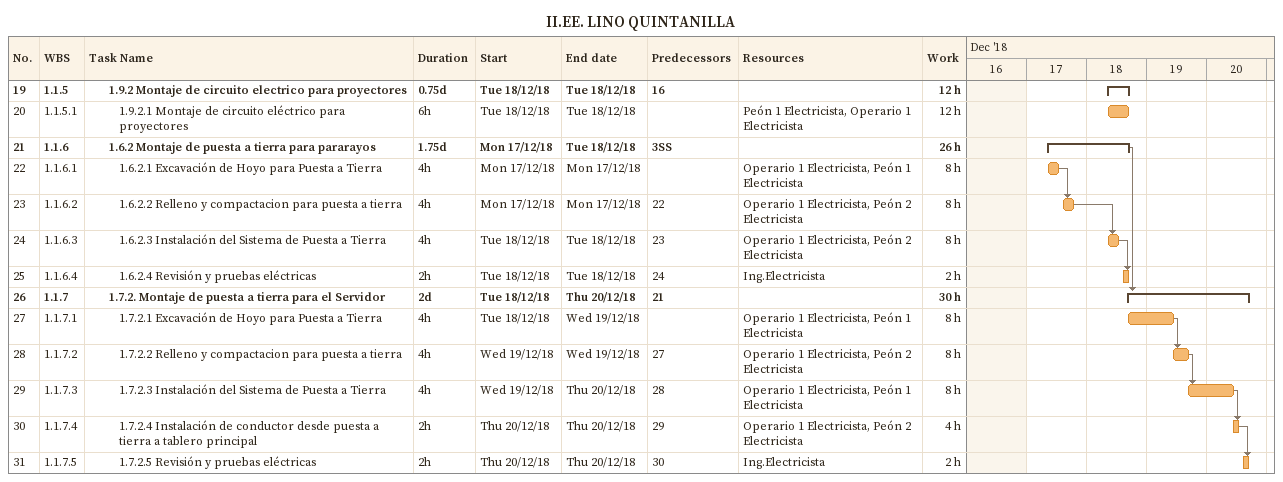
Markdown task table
II.EE. LINO QUINTANILLA

| ID | WBS | Task | Duration | Start | Finish | Predecessors | Resources | Work (h) |
|---|---|---|---|---|---|---|---|---|
| 19 | 1.1.5 | **1.9.2 Montaje de circuito electrico para proyectores** | 0.75d | 2018-12-18 | 2018-12-18 | 16 |  | 12 |
| 20 | 1.1.5.1 | 1.9.2.1 Montaje de circuito eléctrico para proyectores | 6h | 2018-12-18 | 2018-12-18 |  | Peón 1 Electricista, Operario 1 Electricista | 12 |
| 21 | 1.1.6 | **1.6.2 Montaje de puesta a tierra para pararayos** | 1.75d | 2018-12-17 | 2018-12-18 | 3SS |  | 26 |
| 22 | 1.1.6.1 | 1.6.2.1 Excavación de Hoyo para Puesta a Tierra | 4h | 2018-12-17 | 2018-12-17 |  | Operario 1 Electricista, Peón 1 Electricista | 8 |
| 23 | 1.1.6.2 | 1.6.2.2 Relleno y compactacion para puesta a tierra | 4h | 2018-12-17 | 2018-12-17 | 22 | Operario 1 Electricista, Peón 2 Electricista | 8 |
| 24 | 1.1.6.3 | 1.6.2.3 Instalación del Sistema de Puesta a Tierra | 4h | 2018-12-18 | 2018-12-18 | 23 | Operario 1 Electricista, Peón 2 Electricista | 8 |
| 25 | 1.1.6.4 | 1.6.2.4 Revisión y pruebas eléctricas | 2h | 2018-12-18 | 2018-12-18 | 24 | Ing.Electricista | 2 |
| 26 | 1.1.7 | **1.7.2. Montaje de puesta a tierra para el Servidor** | 2d | 2018-12-18 | 2018-12-20 | 21 |  | 30 |
| 27 | 1.1.7.1 | 1.7.2.1 Excavación de Hoyo para Puesta a Tierra | 4h | 2018-12-18 | 2018-12-19 |  | Operario 1 Electricista, Peón 1 Electricista | 8 |
| 28 | 1.1.7.2 | 1.7.2.2 Relleno y compactacion para puesta a tierra | 4h | 2018-12-19 | 2018-12-19 | 27 | Operario 1 Electricista, Peón 2 Electricista | 8 |
| 29 | 1.1.7.3 | 1.7.2.3 Instalación del Sistema de Puesta a Tierra | 4h | 2018-12-19 | 2018-12-20 | 28 | Operario 1 Electricista, Peón 1 Electricista | 8 |
| 30 | 1.1.7.4 | 1.7.2.4 Instalación de conductor desde puesta a tierra a tablero principal | 2h | 2018-12-20 | 2018-12-20 | 29 | Operario 1 Electricista, Peón 2 Electricista | 4 |
| 31 | 1.1.7.5 | 1.7.2.5 Revisión y pruebas eléctricas | 2h | 2018-12-20 | 2018-12-20 | 30 | Ing.Electricista | 2 |
